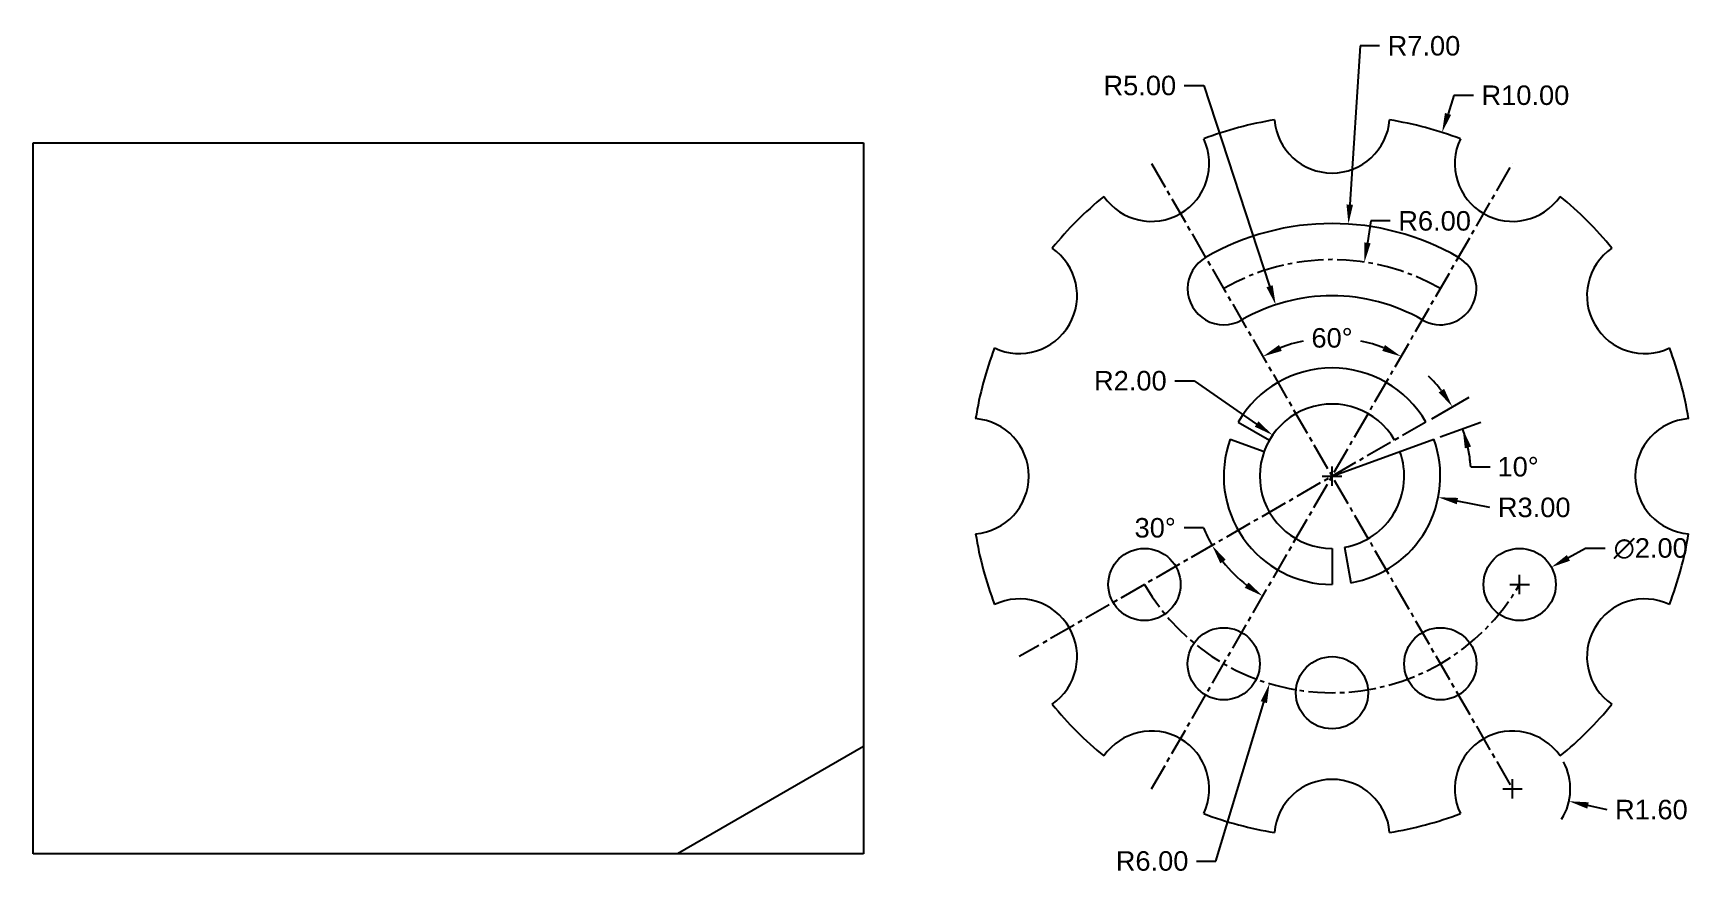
# Model space of a CAD drawing. Header units: millimetres. Extents: x 17.8 to 63.7, y 10.8 to 34.1.
import ezdxf

# ---------------------------------------------------------------- set-up
doc = ezdxf.new("R2010")
doc.units = ezdxf.units.MM
doc.header["$MEASUREMENT"] = 0
doc.linetypes.add('CENTER2', pattern=[1.125, 0.75, -0.125, 0.125, -0.125])
doc.styles.get("Standard").update_dxf_attribs({"font": 'arial.ttf'})
doc.dimstyles.get("Standard").update_dxf_attribs({"dimscale": 3, "dimtxt": 0.18, "dimasz": 0.18, "dimexe": 0.18, "dimexo": 0.0625, "dimgap": 0.09, "dimtad": 0, "dimtih": 1, "dimtoh": 1, "dimzin": 0, "dimdsep": 46, "dimtxsty": 'Standard', "dimcen": 0.09, "dimclrd": 1, "dimadec": 0, "dimazin": 0, "dimtfac": 1, "dimtofl": 0, "dimtmove": 0, "dimatfit": 3, "dimfxl": 1, "dimtolj": 1, "dimtzin": 0, "dimarcsym": 0})
picture_1 = doc.add_image_def('image1.jpg', size_in_pixel=(648, 555))

# ---------------------------------------------------------------- blocks, each defined once
blk = doc.blocks.new('*U23')
blk.add_arc((0, 0.864), 1.6, 184.5886, 355.4114)
blk = doc.blocks.new('*U24')
at = {"color": 0, "linetype": 'ByBlock', "lineweight": -2, "transparency": 16777216}
blk.add_blockref('*U23', (53.802, 30.924), dxfattribs=at)
for p, rotation in [((49.234, 29.7), 29.99999999999998), ((58.37, 29.7), 329.9999999999999), ((45.89, 26.356), 59.99999999999999), ((61.714, 26.356), 299.9999999999999), ((44.666, 21.788), 89.99999999999997), ((62.938, 21.788), 270), ((45.89, 17.22), 120), ((61.714, 17.22), 239.9999999999999), ((49.234, 13.876), 150), ((58.37, 13.876), 209.9999999999999), ((53.802, 12.652), 180)]:
    blk.add_blockref('*U23', p, dxfattribs=dict(at, rotation=rotation))
blk = doc.blocks.new('*D25')
at = {"color": 1, "lineweight": -2, "transparency": 16777216}
for start, end in [(102.075, 111.9146), (68.0854, 77.925)]:
    blk.add_arc((53.802, 21.788), 3.83, start, end, dxfattribs=at)
at = {"color": 1, "transparency": 16777216}
for points in [[(52.412, 25.26), (52.333, 25.422), (51.887, 25.104)], [(55.27, 25.422), (55.192, 25.26), (55.717, 25.104)]]:
    blk.add_solid(points, dxfattribs=at)
at = {"layer": 'Defpoints', "color": 0, "transparency": 16777216}
for p in [(48.802, 30.448), (58.802, 30.448), (54.467, 25.559), (48.802, 13.127), (58.802, 13.127)]:
    blk.add_point(p, dxfattribs=at)
at = {"color": 0, "transparency": 16777216, "insert": (53.802, 25.617), "char_height": 0.54, "attachment_point": 5}
blk.add_mtext('\\A1;60°', dxfattribs=at)
blk = doc.blocks.new('*D26')
at = {"color": 1, "lineweight": -2, "transparency": 16777216}
blk.add_line((50.244, 20.355), (49.704, 20.355), dxfattribs=at)
for start, end in [(201.9268, 210), (218.0732, 231.9268)]:
    blk.add_arc((53.802, 21.788), 3.836, start, end, dxfattribs=at)
at = {"color": 1, "transparency": 16777216}
for points in [[(50.708, 19.372), (50.857, 19.473), (50.48, 19.87)], [(51.487, 18.843), (51.386, 18.694), (51.884, 18.466)]]:
    blk.add_solid(points, dxfattribs=at)
at = {"layer": 'Defpoints', "color": 0, "transparency": 16777216}
for p in [(58.802, 30.448), (56.4, 23.288), (51.336, 18.849), (45.141, 16.788), (48.802, 13.127)]:
    blk.add_point(p, dxfattribs=at)
at = {"color": 0, "transparency": 16777216, "insert": (48.904, 20.355), "char_height": 0.54, "attachment_point": 5}
blk.add_mtext('\\A1;30°', dxfattribs=at)
blk = doc.blocks.new('*D27')
at = {"color": 0, "lineweight": -2, "transparency": 16777216}
for p, q in [((56.562, 23.381), (57.603, 23.982)), ((56.797, 22.878), (57.926, 23.289))]:
    blk.add_line(p, q, dxfattribs=at)
at = {"color": 1, "lineweight": -2, "transparency": 16777216}
blk.add_line((57.642, 22.047), (58.182, 22.047), dxfattribs=at)
for start, end in [(38.0451, 46.0901), (3.8699, 20), (3.9099, 11.9549)]:
    blk.add_arc((53.802, 21.788), 3.849, start, end, dxfattribs=at)
at = {"color": 1, "transparency": 16777216}
for points in [[(56.907, 24.21), (56.758, 24.109), (57.135, 23.712)], [(57.481, 22.56), (57.654, 22.61), (57.419, 23.104)]]:
    blk.add_solid(points, dxfattribs=at)
at = {"layer": 'Defpoints', "color": 0, "transparency": 16777216}
for p in [(57.241, 23.515), (56.4, 23.288), (56.621, 22.814), (53.802, 21.788), (45.141, 16.788)]:
    blk.add_point(p, dxfattribs=at)
at = {"color": 0, "transparency": 16777216, "insert": (58.956, 22.047), "char_height": 0.54, "attachment_point": 5}
blk.add_mtext('\\A1;10°', dxfattribs=at)
blk = doc.blocks.new('*D29')
at = {"color": 0, "lineweight": -2, "transparency": 16777216}
for p, q in [((58.802, 12.857), (58.802, 13.397)), ((58.532, 13.127), (59.072, 13.127))]:
    blk.add_line(p, q, dxfattribs=at)
at = {"color": 1, "lineweight": -2, "transparency": 16777216}
blk.add_line((61.418, 12.548), (60.891, 12.665), dxfattribs=at)
at = {"color": 0, "lineweight": -2, "transparency": 16777216}
blk.add_arc((58.802, 13.127), 1.6, 328.1861, 27.8742, dxfattribs=at)
at = {"color": 1, "transparency": 16777216}
blk.add_solid([(60.911, 12.753), (60.872, 12.577), (60.364, 12.782)], dxfattribs=at)
at = {"layer": 'Defpoints', "color": 0, "transparency": 16777216}
for p in [(58.802, 13.127), (60.364, 12.782)]:
    blk.add_point(p, dxfattribs=at)
at = {"color": 0, "transparency": 16777216, "insert": (62.647, 12.548), "char_height": 0.54, "attachment_point": 5}
blk.add_mtext('\\A1;R1.60', dxfattribs=at)
blk = doc.blocks.new('*D30')
at = {"color": 1, "lineweight": -2, "transparency": 16777216}
for p, q in [((60.825, 19.782), (60.35, 19.524)), ((61.365, 19.782), (60.825, 19.782))]:
    blk.add_line(p, q, dxfattribs=at)
at = {"color": 0, "lineweight": -2, "transparency": 16777216}
for p, q in [((58.998, 18.518), (58.998, 19.058)), ((58.728, 18.788), (59.268, 18.788))]:
    blk.add_line(p, q, dxfattribs=at)
at = {"color": 1, "transparency": 16777216}
blk.add_solid([(60.307, 19.603), (60.393, 19.445), (59.876, 19.266)], dxfattribs=at)
at = {"layer": 'Defpoints', "color": 0, "transparency": 16777216}
for p in [(59.876, 19.266), (58.12, 18.309)]:
    blk.add_point(p, dxfattribs=at)
at = {"color": 0, "transparency": 16777216, "insert": (62.629, 19.782), "char_height": 0.54, "attachment_point": 5}
blk.add_mtext('\\A1;∅2.00', dxfattribs=at)
blk = doc.blocks.new('*D31')
at = {"color": 1, "lineweight": -2, "transparency": 16777216}
for p, q in [((49.445, 24.43), (49.985, 24.43)), ((49.985, 24.43), (51.713, 23.233))]:
    blk.add_line(p, q, dxfattribs=at)
at = {"color": 0, "lineweight": -2, "transparency": 16777216}
for p, q in [((53.802, 21.518), (53.802, 22.058)), ((53.532, 21.788), (54.072, 21.788))]:
    blk.add_line(p, q, dxfattribs=at)
blk.add_arc((53.802, 21.788), 2, 129.8366, 154.6285, dxfattribs=at)
at = {"color": 1, "transparency": 16777216}
blk.add_solid([(51.765, 23.307), (51.662, 23.159), (52.157, 22.926)], dxfattribs=at)
at = {"layer": 'Defpoints', "color": 0, "transparency": 16777216}
for p in [(52.157, 22.926), (53.802, 21.788)]:
    blk.add_point(p, dxfattribs=at)
at = {"color": 0, "transparency": 16777216, "insert": (48.216, 24.43), "char_height": 0.54, "attachment_point": 5}
blk.add_mtext('\\A1;R2.00', dxfattribs=at)
blk = doc.blocks.new('*D32')
at = {"color": 0, "lineweight": -2, "transparency": 16777216}
for p, q in [((53.802, 21.518), (53.802, 22.058)), ((53.532, 21.788), (54.072, 21.788))]:
    blk.add_line(p, q, dxfattribs=at)
at = {"color": 1, "lineweight": -2, "transparency": 16777216}
blk.add_line((58.173, 20.92), (57.274, 21.099), dxfattribs=at)
at = {"color": 1, "transparency": 16777216}
blk.add_solid([(57.292, 21.187), (57.257, 21.01), (56.744, 21.204)], dxfattribs=at)
at = {"layer": 'Defpoints', "color": 0, "transparency": 16777216}
for p in [(53.802, 21.788), (56.744, 21.204)]:
    blk.add_point(p, dxfattribs=at)
at = {"color": 0, "transparency": 16777216, "insert": (59.402, 20.92), "char_height": 0.54, "attachment_point": 5}
blk.add_mtext('\\A1;R3.00', dxfattribs=at)
blk = doc.blocks.new('*D33')
at = {"color": 1, "lineweight": -2, "transparency": 16777216}
for p, q in [((57.179, 32.34), (57.015, 31.826)), ((57.719, 32.34), (57.179, 32.34))]:
    blk.add_line(p, q, dxfattribs=at)
at = {"color": 0, "lineweight": -2, "transparency": 16777216}
for p, q in [((53.802, 21.518), (53.802, 22.058)), ((53.532, 21.788), (54.072, 21.788))]:
    blk.add_line(p, q, dxfattribs=at)
at = {"color": 1, "transparency": 16777216}
blk.add_solid([(56.929, 31.853), (57.1, 31.799), (56.85, 31.312)], dxfattribs=at)
at = {"layer": 'Defpoints', "color": 0, "transparency": 16777216}
for p in [(56.85, 31.312), (53.802, 21.788)]:
    blk.add_point(p, dxfattribs=at)
at = {"color": 0, "transparency": 16777216, "insert": (59.158, 32.34), "char_height": 0.54, "attachment_point": 5}
blk.add_mtext('\\A1;R10.00', dxfattribs=at)
blk = doc.blocks.new('*D36')
at = {"color": 1, "lineweight": -2, "transparency": 16777216}
for p, q in [((49.707, 32.61), (50.247, 32.61)), ((50.247, 32.61), (52.073, 27.051))]:
    blk.add_line(p, q, dxfattribs=at)
at = {"color": 0, "lineweight": -2, "transparency": 16777216}
for p, q in [((53.802, 21.518), (53.802, 22.058)), ((53.532, 21.788), (54.072, 21.788))]:
    blk.add_line(p, q, dxfattribs=at)
at = {"color": 1, "transparency": 16777216}
blk.add_solid([(52.158, 27.079), (51.987, 27.023), (52.241, 26.538)], dxfattribs=at)
at = {"layer": 'Defpoints', "color": 0, "transparency": 16777216}
for p in [(52.241, 26.538), (53.802, 21.788)]:
    blk.add_point(p, dxfattribs=at)
at = {"color": 0, "transparency": 16777216, "insert": (48.478, 32.61), "char_height": 0.54, "attachment_point": 5}
blk.add_mtext('\\A1;R5.00', dxfattribs=at)
blk = doc.blocks.new('*D37')
at = {"color": 1, "lineweight": -2, "transparency": 16777216}
for p, q in [((54.579, 33.71), (54.292, 29.312)), ((55.119, 33.71), (54.579, 33.71))]:
    blk.add_line(p, q, dxfattribs=at)
at = {"color": 0, "lineweight": -2, "transparency": 16777216}
for p, q in [((53.802, 21.518), (53.802, 22.058)), ((53.532, 21.788), (54.072, 21.788))]:
    blk.add_line(p, q, dxfattribs=at)
at = {"color": 1, "transparency": 16777216}
blk.add_solid([(54.202, 29.317), (54.382, 29.306), (54.257, 28.773)], dxfattribs=at)
at = {"layer": 'Defpoints', "color": 0, "transparency": 16777216}
for p in [(54.257, 28.773), (53.802, 21.788)]:
    blk.add_point(p, dxfattribs=at)
at = {"color": 0, "transparency": 16777216, "insert": (56.348, 33.71), "char_height": 0.54, "attachment_point": 5}
blk.add_mtext('\\A1;R7.00', dxfattribs=at)
blk = doc.blocks.new('*D38')
at = {"color": 1, "lineweight": -2, "transparency": 16777216}
for p, q in [((54.874, 28.859), (54.782, 28.254)), ((55.414, 28.859), (54.874, 28.859))]:
    blk.add_line(p, q, dxfattribs=at)
at = {"color": 0, "lineweight": -2, "transparency": 16777216}
for p, q in [((53.802, 21.518), (53.802, 22.058)), ((53.532, 21.788), (54.072, 21.788))]:
    blk.add_line(p, q, dxfattribs=at)
at = {"color": 1, "transparency": 16777216}
blk.add_solid([(54.693, 28.267), (54.871, 28.24), (54.701, 27.72)], dxfattribs=at)
at = {"layer": 'Defpoints', "color": 0, "transparency": 16777216}
for p in [(54.701, 27.72), (53.802, 21.788)]:
    blk.add_point(p, dxfattribs=at)
at = {"color": 0, "transparency": 16777216, "insert": (56.643, 28.859), "char_height": 0.54, "attachment_point": 5}
blk.add_mtext('\\A1;R6.00', dxfattribs=at)
blk = doc.blocks.new('*D39')
at = {"color": 0, "lineweight": -2, "transparency": 16777216}
for p, q in [((53.802, 21.518), (53.802, 22.058)), ((53.532, 21.788), (54.072, 21.788))]:
    blk.add_line(p, q, dxfattribs=at)
at = {"color": 1, "lineweight": -2, "transparency": 16777216}
for p, q in [((50.586, 11.124), (51.914, 15.526)), ((50.046, 11.124), (50.586, 11.124))]:
    blk.add_line(p, q, dxfattribs=at)
at = {"color": 1, "transparency": 16777216}
blk.add_solid([(51.828, 15.552), (52, 15.5), (52.07, 16.043)], dxfattribs=at)
at = {"layer": 'Defpoints', "color": 0, "transparency": 16777216}
for p in [(53.802, 21.788), (52.07, 16.043)]:
    blk.add_point(p, dxfattribs=at)
at = {"color": 0, "transparency": 16777216, "insert": (48.818, 11.124), "char_height": 0.54, "attachment_point": 5}
blk.add_mtext('\\A1;R6.00', dxfattribs=at)

msp = doc.modelspace()

# ---------------------------------------------------------------- linework, layer by layer
at = {"linetype": 'CENTER2'}
for p, q in [((48.802, 30.448), (58.802, 13.127)), ((48.802, 13.127), (58.802, 30.448)), ((56.4, 23.288), (45.141, 16.788))]:
    msp.add_line(p, q, dxfattribs=at)
for p, q in [((51.204, 23.288), (52.07, 22.788)), ((50.983, 22.814), (51.922, 22.472)), ((53.802, 21.788), (56.621, 22.814)), ((53.802, 19.788), (53.802, 18.788)), ((54.149, 19.818), (54.323, 18.833)), ((40.827, 14.296), (35.677, 11.323))]:
    msp.add_line(p, q)
for centre in [(48.606, 18.788), (58.998, 18.788), (50.802, 16.591), (56.802, 16.591), (53.802, 15.788)]:
    msp.add_circle(centre, 1)
for centre, radius, start, end in [((53.802, 21.788), 10, 99.1771, 110.8229), ((53.802, 21.788), 10, 69.1771, 80.8229), ((53.802, 21.788), 10, 129.1771, 140.8229), ((53.802, 21.788), 10, 39.1771, 50.8229), ((53.802, 21.788), 7, 60, 120), ((50.802, 26.984), 1, 120, 300), ((56.802, 26.984), 1, 240, 60), ((53.802, 21.788), 5, 60, 120), ((53.802, 21.788), 10, 159.1771, 170.8229), ((53.802, 21.788), 10, 9.1771, 20.8229), ((53.802, 21.788), 3, 30, 150), ((53.802, 21.788), 2, 30, 270), ((53.802, 21.788), 3, 160, 270), ((53.802, 21.788), 3, 280, 20), ((53.802, 21.788), 2, 280, 20), ((53.802, 21.788), 10, 189.1771, 200.8229), ((53.802, 21.788), 10, 339.1771, 350.8229), ((53.802, 21.788), 10, 219.1771, 230.8229), ((53.802, 21.788), 10, 309.1771, 320.8229), ((53.802, 21.788), 10, 249.1771, 260.8229), ((53.802, 21.788), 10, 279.1771, 290.8229)]:
    msp.add_arc(centre, radius, start, end)
for start, end in [(60, 120), (210, 330)]:
    msp.add_arc((53.802, 21.788), 6, start, end, dxfattribs=at)

# ---------------------------------------------------------------- block references
msp.add_blockref('*U24', (0, 0))

# ---------------------------------------------------------------- dimensions: what is measured, and where the dimension line sits
for mpoint, picture, middle in [((54.257, 28.773), '*D37', (56.348, 33.71)), ((52.241, 26.538), '*D36', (48.478, 32.61)), ((54.701, 27.72), '*D38', (56.643, 28.859)), ((52.157, 22.926), '*D31', (48.216, 24.43)), ((52.07, 16.043), '*D39', (48.818, 11.124)), ((56.744, 21.204), '*D32', (58.173, 20.92))]:
    dim = msp.add_radius_dim(center=(53.802, 21.788), mpoint=mpoint, dimstyle='Standard')
    dim.commit()
    dim.dimension.update_dxf_attribs({"geometry": picture, "text_midpoint": middle, "dimtype": 164})
for center, mpoint, picture, middle in [((53.802, 21.788), (56.85, 31.312), '*D33', (59.158, 32.34)), ((58.802, 13.127), (60.364, 12.782), '*D29', (62.647, 12.548))]:
    dim = msp.add_radius_dim(center=center, mpoint=mpoint, dimstyle='Standard')
    dim.commit()
    dim.dimension.update_dxf_attribs({"geometry": picture, "text_midpoint": middle})
for base, line1, line2, picture, middle in [((51.336, 18.849), ((48.802, 13.127), (58.802, 30.448)), ((56.4, 23.288), (45.141, 16.788)), '*D26', (48.904, 20.355)), ((54.467, 25.559), ((48.802, 13.127), (58.802, 30.448)), ((48.802, 30.448), (58.802, 13.127)), '*D25', (53.802, 25.617)), ((57.241, 23.515), ((53.802, 21.788), (56.621, 22.814)), ((56.4, 23.288), (45.141, 16.788)), '*D27', (58.956, 22.047))]:
    dim = msp.add_angular_dim_2l(base=base, line1=line1, line2=line2, dimstyle='Standard')
    dim.commit()
    dim.dimension.update_dxf_attribs({"geometry": picture, "text_midpoint": middle})
dim = msp.add_diameter_dim_2p(p1=(58.12, 18.309), p2=(59.876, 19.266), dimstyle='Standard')
dim.commit()
dim.dimension.update_dxf_attribs({"geometry": '*D30', "text_midpoint": (62.629, 19.782)})

# ---------------------------------------------------------------- pictures from other files: only their frames are drawn
image = msp.add_image(picture_1, insert=(17.827, 11.323), size_in_units=(23, 19.699))
image.dxf.flags = 7

doc.saveas('drawing.dxf')
